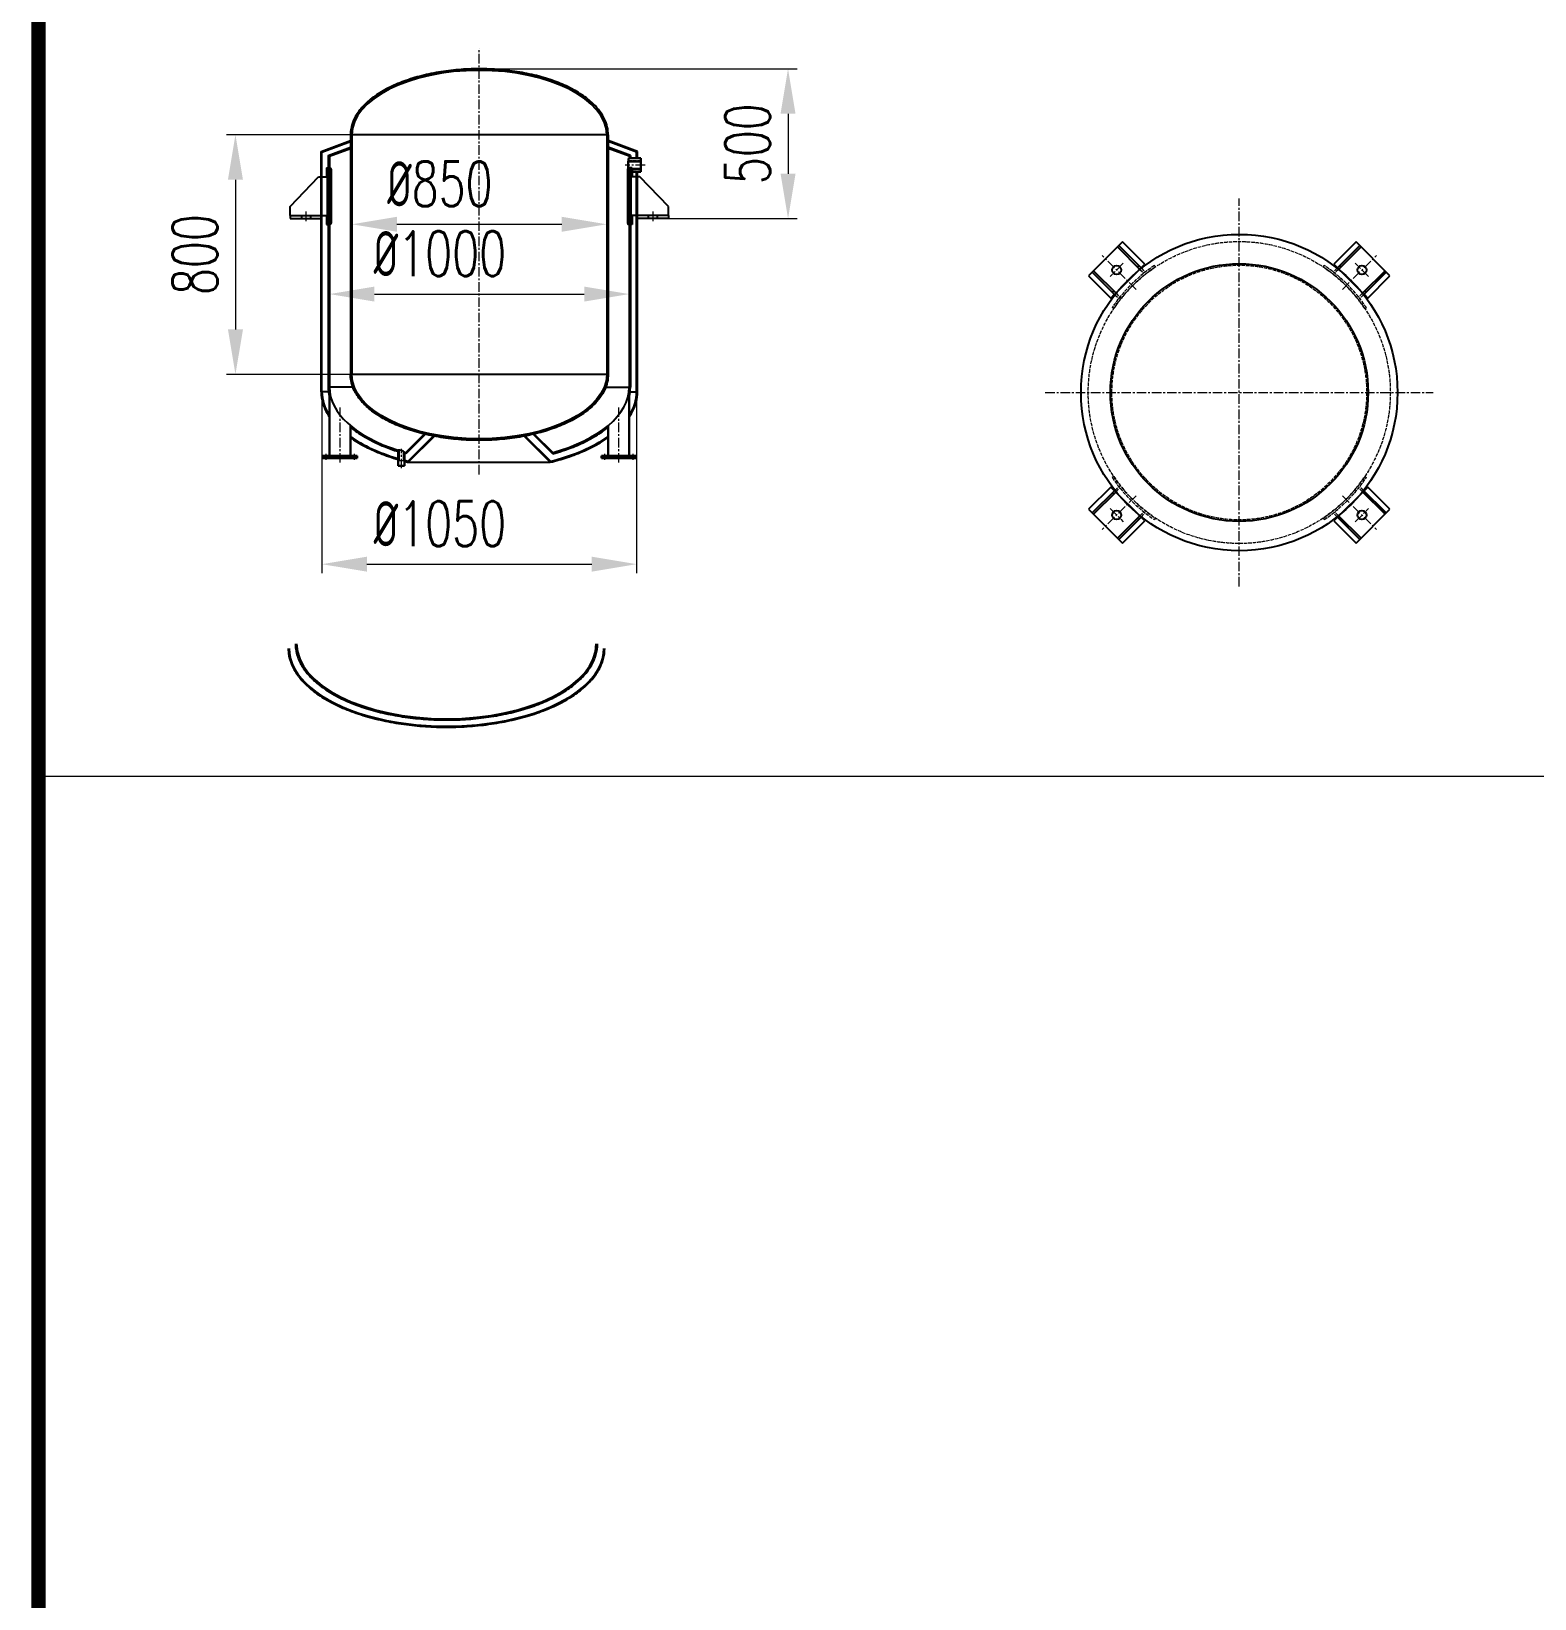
# Model space of a CAD drawing. Header units: inches. Extents: x -169 to 133840, y -13253 to 11464.
# Drawn here: x 110392 to 115408, y 849 to 6081 of the extents above; entities that cross this region are included whole.
import ezdxf

# ---------------------------------------------------------------- set-up
doc = ezdxf.new("R2010")
doc.units = ezdxf.units.IN
doc.header["$MEASUREMENT"] = 0
for name, pattern in [('ACAD_ISO02W100', [15, 12, -3]), ('CENTER', [50.8, 31.75, -6.35, 6.35, -6.35]), ('DASHED2', [9.525, 6.35, -3.175])]:
    doc.linetypes.add(name, pattern=pattern)
for name, color, linetype, lineweight in [('00', 93, 'Continuous', 25), ('1', 1, 'Continuous', 15), ('cc', 93, 'Continuous', 15), ('lk', 7, 'Continuous', 30), ('中心线', 1, 'CENTER', 18), ('虚线', 4, 'ACAD_ISO02W100', 18), ('轮廓线', 7, 'Continuous', 30)]:
    doc.layers.add(name, color=color, linetype=linetype, lineweight=lineweight)
doc.styles.add('style1', font='txt.shx', dxfattribs={"width": 0.7})
doc.dimstyles.new('iso-025', dxfattribs={"dimscale": 60, "dimtxt": 2.5, "dimasz": 2.5, "dimexe": 0.5, "dimexo": 0, "dimgap": 1, "dimtad": 1, "dimdec": 0, "dimdsep": 46, "dimtxsty": 'style1', "dimcen": 3, "dimclrd": 256, "dimclre": 256, "dimclrt": 256, "dimadec": 0, "dimazin": 2, "dimtfac": 1, "dimtdec": 0, "dimtmove": 0, "dimatfit": 0, "dimfxl": 0, "dimtolj": 1, "dimtzin": 0, "dimlwd": -1, "dimlwe": -1, "dimarcsym": 0})

# ---------------------------------------------------------------- blocks, each defined once
blk = doc.blocks.new('A$C669B3A0C')
for p, q in [((0, 184), (0, 6)), ((15.7, 190), (6, 190)), ((41.8, 160), (11.8, 160)), ((11.8, 30), (11.8, 160)), ((15.7, 190), (15.7, 160)), ((136.8, 60), (41.8, 160)), ((136.8, 30), (136.8, 60)), ((15.7, 0), (6, 0)), ((136.8, 30), (11.8, 30)), ((15.7, 30), (15.7, 0)), ((31.8, 30), (31.8, 20)), ((136.8, 20), (31.8, 20)), ((69.3, 30), (69.3, 20)), ((99.3, 30), (99.3, 20)), ((136.8, 30), (136.8, 20))]:
    blk.add_line(p, q)
at = {"linetype": 'DASHED2'}
blk.add_line((9.7, 190), (9.7, 0), dxfattribs=at)
for centre, start, end in [((6, 184), 90, 180), ((6, 6), 180, 270)]:
    blk.add_arc(centre, 6, start, end)
at = {"layer": '中心线'}
blk.add_line((84.3, 43.5), (84.3, 7.9), dxfattribs=at)
blk = doc.blocks.new('*D166')
at = {"layer": 'cc'}
for p, q in [((111886.4, 5955.5), (112946.6, 5955.5)), ((112916.6, 5805.5), (112916.6, 5605.5)), ((112516.6, 5455.5), (112946.6, 5455.5))]:
    blk.add_line(p, q, dxfattribs=at)
for points in [[(112891.6, 5805.5), (112941.6, 5805.5), (112916.6, 5955.5)], [(112891.6, 5605.5), (112941.6, 5605.5), (112916.6, 5455.5)]]:
    blk.add_solid(points, dxfattribs=at)
at = {"layer": 'Defpoints', "color": 0}
for p in [(111886.4, 5955.5), (112516.6, 5455.5), (112916.6, 5455.5)]:
    blk.add_point(p, dxfattribs=at)
at = {"layer": 'cc', "insert": (112781.6, 5705.5), "char_height": 150, "attachment_point": 5, "rotation": 90, "style": 'style1'}
blk.add_mtext('\\A1;500', dxfattribs=at)
blk = doc.blocks.new('*D163')
at = {"layer": 'cc'}
for p, q in [((111386.4, 5191.7), (111386.4, 5233.7)), ((112386.4, 5191.7), (112386.4, 5233.7)), ((111536.4, 5203.7), (112236.4, 5203.7))]:
    blk.add_line(p, q, dxfattribs=at)
for points in [[(111536.4, 5228.7), (111536.4, 5178.7), (111386.4, 5203.7)], [(112236.4, 5228.7), (112236.4, 5178.7), (112386.4, 5203.7)]]:
    blk.add_solid(points, dxfattribs=at)
at = {"layer": 'Defpoints', "color": 0}
for p in [(111386.4, 5191.7), (112386.4, 5203.7), (112386.4, 5191.7)]:
    blk.add_point(p, dxfattribs=at)
at = {"layer": 'cc', "insert": (111754.9, 5338.7), "char_height": 150, "attachment_point": 5, "style": 'style1'}
blk.add_mtext('\\A1;{\\Fisocp.shx|c0;%%C}1000', dxfattribs=at)
blk = doc.blocks.new('*D165')
at = {"layer": 'cc'}
for p, q in [((111456.4, 5735.5), (111042.8, 5735.5)), ((111072.8, 5585.5), (111072.8, 5085.5)), ((111456.4, 4935.5), (111042.8, 4935.5))]:
    blk.add_line(p, q, dxfattribs=at)
for points in [[(111047.8, 5585.5), (111097.8, 5585.5), (111072.8, 5735.5)], [(111047.8, 5085.5), (111097.8, 5085.5), (111072.8, 4935.5)]]:
    blk.add_solid(points, dxfattribs=at)
at = {"layer": 'Defpoints', "color": 0}
for p in [(111456.4, 5735.5), (111072.8, 4935.5), (111456.4, 4935.5)]:
    blk.add_point(p, dxfattribs=at)
at = {"layer": 'cc', "insert": (110937.8, 5335.5), "char_height": 150, "attachment_point": 5, "rotation": 90, "style": 'style1'}
blk.add_mtext('\\A1;800', dxfattribs=at)
blk = doc.blocks.new('*D162')
at = {"layer": 'cc'}
for p, q in [((111461.4, 5424.7), (111461.4, 5466.7)), ((112311.4, 5424.7), (112311.4, 5466.7)), ((111611.4, 5436.7), (112161.4, 5436.7))]:
    blk.add_line(p, q, dxfattribs=at)
for points in [[(111611.4, 5461.7), (111611.4, 5411.7), (111461.4, 5436.7)], [(112161.4, 5461.7), (112161.4, 5411.7), (112311.4, 5436.7)]]:
    blk.add_solid(points, dxfattribs=at)
at = {"layer": 'Defpoints', "color": 0}
for p in [(111461.4, 5424.7), (112311.4, 5436.7), (112311.4, 5424.7)]:
    blk.add_point(p, dxfattribs=at)
at = {"layer": 'cc', "insert": (111754.9, 5571.7), "char_height": 150, "attachment_point": 5, "style": 'style1'}
blk.add_mtext('\\A1;{\\Fisocp.shx|c0;%%C}850', dxfattribs=at)
blk = doc.blocks.new('*D171')
at = {"layer": 'cc'}
for p, q in [((111361.4, 4899.6), (111361.4, 4272.1)), ((112411.4, 4892.3), (112411.4, 4272.1)), ((111511.4, 4302.1), (112261.4, 4302.1))]:
    blk.add_line(p, q, dxfattribs=at)
for points in [[(111511.4, 4327.1), (111511.4, 4277.1), (111361.4, 4302.1)], [(112261.4, 4327.1), (112261.4, 4277.1), (112411.4, 4302.1)]]:
    blk.add_solid(points, dxfattribs=at)
at = {"layer": 'Defpoints', "color": 0}
for p in [(111361.4, 4899.6), (112411.4, 4892.3), (112411.4, 4302.1)]:
    blk.add_point(p, dxfattribs=at)
at = {"layer": 'cc', "insert": (111754.9, 4437.1), "char_height": 150, "attachment_point": 5, "style": 'style1'}
blk.add_mtext('\\A1;{\\Fisocp.shx|c0;%%C}1050', dxfattribs=at)

msp = doc.modelspace()

# ---------------------------------------------------------------- linework, layer by layer
for p, q in [((111358.4, 5679.9), (111456.4, 5716.4)), ((111361.4, 5677.8), (111456.4, 5713.2)), ((111456.4, 5735.5), (111456.4, 4935.5)), ((112316.4, 5735.5), (111456.4, 5735.5)), ((111461.4, 5735.5), (111461.4, 4935.5)), ((112311.4, 5735.5), (112311.4, 4935.5)), ((112316.4, 5735.5), (112316.4, 4935.5)), ((112414.4, 5679.9), (112316.4, 5716.4)), ((112411.4, 5677.8), (112316.4, 5713.2)), ((111358.4, 4877.5), (111358.4, 5679.9)), ((111361.4, 4877.5), (111361.4, 5677.8)), ((111382.4, 5666.4), (111456.4, 5694)), ((111382.4, 5666.4), (111382.4, 4892.5)), ((111386.4, 5663.7), (111456.4, 5689.7)), ((111386.4, 5663.7), (111386.4, 4892.5)), ((112390.4, 5666.4), (112316.4, 5694)), ((112386.4, 5663.7), (112316.4, 5689.7)), ((112386.4, 5663.7), (112386.4, 5656.9)), ((112390.4, 5666.4), (112390.4, 5656.9)), ((112411.4, 5656.9), (112411.4, 5677.8)), ((112414.4, 5656.9), (112414.4, 5679.9)), ((112386.4, 5612), (112386.4, 4892.5)), ((112390.4, 5612), (112390.4, 4892.5)), ((112411.4, 4877.5), (112411.4, 5612)), ((112414.4, 4877.5), (112414.4, 5612)), ((114032.4, 5378), (113919.3, 5264.8)), ((114020.1, 5365.6), (113931.7, 5277.2)), ((114015.8, 5361.4), (114090.9, 5286.2)), ((114020.1, 5365.6), (114095.6, 5290)), ((114106.7, 5303.7), (114032.4, 5378)), ((114811.9, 5378), (114737.6, 5303.7)), ((114824.3, 5365.6), (114748.7, 5290)), ((114828.5, 5361.4), (114753.4, 5286.2)), ((114925, 5264.8), (114811.9, 5378)), ((114912.7, 5277.2), (114824.3, 5365.6)), ((114010.2, 5207.2), (114090.1, 5287.1)), ((114087.2, 5298.4), (114083, 5294.2)), ((114094.3, 5291.3), (114106.7, 5303.7)), ((114737.6, 5303.7), (114750, 5291.3)), ((114754.3, 5287.1), (114834.2, 5207.2)), ((114757.1, 5298.4), (114761.3, 5294.2)), ((114757.1, 5298.4), (114761.3, 5294.2)), ((113919.3, 5264.8), (113993.5, 5190.6)), ((113931.7, 5277.2), (114007.2, 5201.6)), ((113935.9, 5281.5), (114011, 5206.3)), ((114908.4, 5281.5), (114833.3, 5206.3)), ((114912.7, 5277.2), (114837.1, 5201.6)), ((114850.8, 5190.6), (114925, 5264.8)), ((113993.5, 5190.6), (114005.9, 5203)), ((113998.8, 5210), (114003.1, 5214.3)), ((113998.8, 5210), (114003.1, 5214.3)), ((114838.4, 5203), (114850.8, 5190.6)), ((114845.5, 5210), (114841.2, 5214.3)), ((112316.4, 4935.5), (111456.4, 4935.5)), ((111383.3, 4877.5), (111358.4, 4877.5)), ((111464.7, 4892.5), (111382.4, 4892.5)), ((112308.2, 4892.5), (112390.4, 4892.5)), ((112389.6, 4877.5), (112414.4, 4877.5)), ((111703, 4736.4), (111641.2, 4674.6)), ((111706.4, 4735.6), (111641.3, 4670.5)), ((111732.9, 4729.9), (111648.7, 4645.7)), ((111736.4, 4729.2), (111649.6, 4642.4)), ((112036.4, 4729.2), (112123.3, 4642.4)), ((112040, 4729.9), (112124.2, 4645.7)), ((112066.4, 4735.6), (112131.6, 4670.5)), ((112069.9, 4736.4), (112131.7, 4674.6)), ((111369.9, 4655.5), (111369.9, 4663.5)), ((111378.9, 4655.5), (111378.9, 4663.5)), ((111463.9, 4655.5), (111463.9, 4663.5)), ((111472.9, 4655.5), (111472.9, 4663.5)), ((112134.9, 4671.4), (112134.9, 4671.4)), ((112299.9, 4655.5), (112299.9, 4663.5)), ((112308.9, 4655.5), (112308.9, 4663.5)), ((112393.9, 4655.5), (112393.9, 4663.5)), ((112402.9, 4655.5), (112402.9, 4663.5)), ((111649.6, 4642.4), (112123.3, 4642.4)), ((113993.5, 4559.6), (113919.3, 4485.4)), ((114005.9, 4547.2), (113993.5, 4559.6)), ((114850.8, 4559.6), (114838.4, 4547.2)), ((114925, 4485.4), (114850.8, 4559.6)), ((113931.7, 4473), (114007.2, 4548.6)), ((113935.9, 4468.8), (114011, 4543.9)), ((113998.8, 4540.2), (114003.1, 4535.9)), ((114090.1, 4463.1), (114010.2, 4543)), ((114834.2, 4543), (114754.3, 4463.1)), ((114908.4, 4468.8), (114833.3, 4543.9)), ((114912.7, 4473), (114837.1, 4548.6)), ((114845.5, 4540.2), (114841.2, 4535.9)), ((114845.5, 4540.2), (114841.2, 4535.9)), ((113919.3, 4485.4), (114032.4, 4372.2)), ((113931.7, 4473), (114020.1, 4384.6)), ((114015.8, 4388.9), (114090.9, 4464)), ((114020.1, 4384.6), (114095.6, 4460.2)), ((114087.2, 4451.8), (114083, 4456)), ((114087.2, 4451.8), (114083, 4456)), ((114106.7, 4446.5), (114094.3, 4458.9)), ((114750, 4458.9), (114737.6, 4446.5)), ((114824.3, 4384.6), (114748.7, 4460.2)), ((114828.5, 4388.9), (114753.4, 4464)), ((114757.1, 4451.8), (114761.3, 4456)), ((114811.9, 4372.2), (114925, 4485.4)), ((114824.3, 4384.6), (114912.7, 4473)), ((114032.4, 4372.2), (114106.7, 4446.5)), ((114737.6, 4446.5), (114811.9, 4372.2))]:
    msp.add_line(p, q)
for centre, radius in [((114422.2, 4875.1), 528), ((114422.2, 4875.1), 430), ((114013, 5284.3), 15), ((114831.3, 5284.3), 15), ((114013, 4465.9), 15), ((114831.3, 4465.9), 15)]:
    msp.add_circle(centre, radius)
msp.add_arc((111618, 4651.3), 31.1, 52.0875, 94.0394)
for centre, major_axis, ratio, start_param, end_param in [((111886.4, 5735.5), (-425, 0), 0.505882, 3.141593, 6.283185), ((111886.4, 4877.5), (-525, 0), 0.495238, 0, 0.309845), ((111886.4, 4892.5), (500, 0), 0.5, 3.141593, 4.140407), ((111886.4, 4892.5), (500, 0), 0.5, 5.217368, 6.283185), ((111886.4, 4877.5), (-525, 0), 0.495238, 2.831748, 3.141593), ((111886.4, 4877.5), (-525, 0), 0.495238, 0.611047, 1.029177), ((111886.4, 4877.5), (-525, 0), 0.495238, 2.033608, 2.530545), ((111886.4, 4892.5), (500, 0), 0.5, 4.190291, 4.20741), ((111886.4, 4877.5), (-525, 0), 0.495238, 1.075886, 1.107985), ((111776.9, 4036.1), (500, 0), 0.5, 3.141593, 6.283185), ((111776.9, 4021.1), (-525, 0), 0.495238, 0, 3.141593)]:
    msp.add_ellipse(centre, major_axis=major_axis, ratio=ratio, start_param=start_param, end_param=end_param)
at = {"extrusion": (0, 0, -1)}
msp.add_ellipse((111886.4, 4935.5), major_axis=(-425, 0), ratio=0.505882, start_param=3.141593, end_param=6.283185, dxfattribs=at)
for points, knots in [([(112316.4, 5735.5), (112316.4, 5737.5), (112316.4, 5739.5), (112315.8, 5750.4), (112314.3, 5759.4), (112309.1, 5777.1), (112305.5, 5785.8), (112296.3, 5802.9), (112290.7, 5811.3), (112277.6, 5827.6), (112270.1, 5835.6), (112250.5, 5853.5), (112237.6, 5863.4), (112209, 5881.8), (112193.2, 5890.4), (112159.2, 5906.2), (112141, 5913.4), (112102.5, 5926.2), (112082.3, 5931.8), (112040.3, 5941.3), (112018.6, 5945.2), (111974.2, 5951.2), (111951.5, 5953.3), (111905.8, 5955.6), (111882.7, 5955.8), (111836.9, 5954.4), (111814.1, 5952.7), (111769.3, 5947.5), (111747.3, 5944.1), (111704.7, 5935.3), (111684, 5930.1), (111644.7, 5918), (111626, 5911.2), (111590.9, 5896), (111574.5, 5887.7), (111544.6, 5869.8), (111531, 5860.2), (111507, 5840.1), (111496.6, 5829.5), (111479.2, 5807.4), (111472.2, 5796), (111463, 5775.2), (111460.2, 5766), (111457.1, 5749.6), (111456.4, 5742.6), (111456.4, 5735.5)], [3.141593, 3.141593, 3.141593, 3.141593, 3.168135, 3.168135, 3.287763, 3.287763, 3.407391, 3.407391, 3.527018, 3.527018, 3.646646, 3.646646, 3.807798, 3.807798, 3.968949, 3.968949, 4.130101, 4.130101, 4.291252, 4.291252, 4.452403, 4.452403, 4.613555, 4.613555, 4.774706, 4.774706, 4.935858, 4.935858, 5.097009, 5.097009, 5.258161, 5.258161, 5.419312, 5.419312, 5.580464, 5.580464, 5.741615, 5.741615, 5.902766, 5.902766, 6.063918, 6.063918, 6.189016, 6.189016, 6.283185, 6.283185, 6.283185, 6.283185]), ([(112316.4, 4935.5), (112316.4, 4933.5), (112316.4, 4931.5), (112315.8, 4920.6), (112314.3, 4911.6), (112309.1, 4894), (112305.5, 4885.2), (112296.3, 4868.1), (112290.7, 4859.7), (112277.6, 4843.4), (112270.1, 4835.4), (112250.5, 4817.5), (112237.6, 4807.6), (112209, 4789.2), (112193.2, 4780.6), (112159.2, 4764.8), (112141, 4757.6), (112102.5, 4744.8), (112082.3, 4739.2), (112040.3, 4729.7), (112018.6, 4725.8), (111974.2, 4719.8), (111951.5, 4717.7), (111905.8, 4715.4), (111882.7, 4715.2), (111836.9, 4716.6), (111814.1, 4718.3), (111769.3, 4723.5), (111747.3, 4726.9), (111704.7, 4735.7), (111684, 4740.9), (111644.7, 4753), (111626, 4759.9), (111590.9, 4775), (111574.5, 4783.3), (111544.6, 4801.2), (111531, 4810.8), (111507, 4830.9), (111496.6, 4841.5), (111479.2, 4863.6), (111472.2, 4875), (111463, 4895.8), (111460.2, 4905), (111457.1, 4921.4), (111456.4, 4928.4), (111456.4, 4935.5)], [3.141593, 3.141593, 3.141593, 3.141593, 3.168135, 3.168135, 3.287763, 3.287763, 3.407391, 3.407391, 3.527018, 3.527018, 3.646646, 3.646646, 3.807798, 3.807798, 3.968949, 3.968949, 4.130101, 4.130101, 4.291252, 4.291252, 4.452403, 4.452403, 4.613555, 4.613555, 4.774706, 4.774706, 4.935858, 4.935858, 5.097009, 5.097009, 5.258161, 5.258161, 5.419312, 5.419312, 5.580464, 5.580464, 5.741615, 5.741615, 5.902766, 5.902766, 6.063918, 6.063918, 6.189016, 6.189016, 6.283185, 6.283185, 6.283185, 6.283185]), ([(111358.4, 4877.5), (111358.4, 4869.2), (111359.2, 4861), (111362.3, 4844.6), (111364.6, 4836.4), (111372.3, 4816.2), (111378.6, 4804.4), (111386.4, 4792.8)], [0, 0, 0, 0, 0.0931267, 0.0931267, 0.1862534, 0.1862534, 0.3249822, 0.3249822, 0.3249822, 0.3249822]), ([(111382.4, 4892.5), (111382.4, 4884.6), (111383.2, 4876.6), (111385.2, 4865.9), (111385.8, 4863.2), (111386.4, 4860.4)], [3.1415927, 3.1415927, 3.1415927, 3.1415927, 3.2340146, 3.2340146, 3.266251, 3.266251, 3.266251, 3.266251]), ([(112386.4, 4860.4), (112389.1, 4870.9), (112390.4, 4881.4), (112390.4, 4892.1), (112390.4, 4892.3), (112390.4, 4892.5)], [6.1585279, 6.1585279, 6.1585279, 6.1585279, 6.2810683, 6.2810683, 6.2831853, 6.2831853, 6.2831853, 6.2831853]), ([(112386.4, 4792.8), (112389.1, 4796.8), (112391.7, 4800.8), (112400.8, 4816.8), (112406, 4829), (112412.8, 4853.3), (112414.4, 4865.4), (112414.4, 4877.5)], [2.8166122, 2.8166122, 2.8166122, 2.8166122, 2.8642433, 2.8642433, 3.0051902, 3.0051902, 3.1415926, 3.1415926, 3.1415926, 3.1415926]), ([(111456.4, 4759.7), (111461.8, 4755.3), (111467.5, 4750.9), (111486.9, 4736.9), (111501.8, 4727.7), (111534, 4710.3), (111551.3, 4702.2), (111584.3, 4688.8), (111599.8, 4683.2), (111615.8, 4678.1)], [3.6870052, 3.6870052, 3.6870052, 3.6870052, 3.7485269, 3.7485269, 3.8892236, 3.8892236, 4.0299204, 4.0299204, 4.143302, 4.143302, 4.143302, 4.143302]), ([(111456.4, 4724.7), (111470, 4715.2), (111484.9, 4706.1), (111517.8, 4688.6), (111536, 4680.2), (111574.4, 4664.8), (111594.7, 4657.8), (111615.8, 4651.6)], [0.6167278, 0.6167278, 0.6167278, 0.6167278, 0.7500408, 0.7500408, 0.8909876, 0.8909876, 1.0310731, 1.0310731, 1.0310731, 1.0310731]), ([(112123.3, 4642.4), (112142.5, 4647.2), (112161.1, 4652.5), (112199.5, 4665.2), (112219.1, 4672.8), (112256.1, 4689.1), (112273.4, 4698), (112298.9, 4713), (112307.9, 4718.7), (112316.4, 4724.7)], [2.0373372, 2.0373372, 2.0373372, 2.0373372, 2.1595092, 2.1595092, 2.300456, 2.300456, 2.4414028, 2.4414028, 2.524866, 2.524866, 2.524866, 2.524866]), ([(112131.6, 4670.5), (112142.4, 4673.5), (112153, 4676.7), (112183, 4686.6), (112201.8, 4693.8), (112237.1, 4709.5), (112253.7, 4717.9), (112284.4, 4735.9), (112298.5, 4745.5), (112313, 4756.9), (112314.7, 4758.3), (112316.4, 4759.7)], [5.2223366, 5.2223366, 5.2223366, 5.2223366, 5.2961911, 5.2961911, 5.4368878, 5.4368878, 5.5775846, 5.5775846, 5.7182813, 5.7182813, 5.7377718, 5.7377718, 5.7377718, 5.7377718]), ([(111272.9, 4036.1), (111272.9, 4028.1), (111273.7, 4020.2), (111276.6, 4004.4), (111278.8, 3996.5), (111286.1, 3976.9), (111292.2, 3965.2), (111307.6, 3942.5), (111316.8, 3931.5), (111338.2, 3910.2), (111350.4, 3900), (111377.4, 3880.5), (111392.3, 3871.2), (111424.5, 3853.9), (111441.8, 3845.8), (111478.4, 3830.9), (111497.8, 3824.1), (111538.2, 3812), (111559.2, 3806.6), (111602.6, 3797.4), (111624.9, 3793.6), (111670.5, 3787.5), (111693.6, 3785.3), (111740.4, 3782.5), (111764, 3781.9), (111811, 3782.4), (111834.5, 3783.4), (111881, 3787.2), (111904, 3789.9), (111949, 3797), (111971, 3801.3), (112013.5, 3811.4), (112034.1, 3817.2), (112073.5, 3830.2), (112092.3, 3837.4), (112127.6, 3853), (112144.2, 3861.5), (112174.9, 3879.5), (112189, 3889.1), (112214.5, 3909.1), (112225.8, 3919.6), (112245.4, 3941.4), (112253.7, 3952.6), (112267.2, 3975.6), (112272.3, 3987.4), (112279.1, 4011.3), (112280.9, 4023.4), (112280.9, 4035.7), (112280.9, 4035.9), (112280.9, 4036.1)], [3.141593, 3.141593, 3.141593, 3.141593, 3.234015, 3.234015, 3.326437, 3.326437, 3.467133, 3.467133, 3.60783, 3.60783, 3.748527, 3.748527, 3.889224, 3.889224, 4.02992, 4.02992, 4.170617, 4.170617, 4.311314, 4.311314, 4.452011, 4.452011, 4.592707, 4.592707, 4.733404, 4.733404, 4.874101, 4.874101, 5.014798, 5.014798, 5.155494, 5.155494, 5.296191, 5.296191, 5.436888, 5.436888, 5.577585, 5.577585, 5.718281, 5.718281, 5.858978, 5.858978, 5.999675, 5.999675, 6.140372, 6.140372, 6.281068, 6.281068, 6.283185, 6.283185, 6.283185, 6.283185]), ([(111248.9, 4021.1), (111248.9, 4012.8), (111249.7, 4004.5), (111252.8, 3988.1), (111255.1, 3979.9), (111262.9, 3959.6), (111269.3, 3947.5), (111285.4, 3924.1), (111295.1, 3912.6), (111317.6, 3890.6), (111330.4, 3880), (111358.9, 3859.8), (111374.5, 3850.2), (111408.3, 3832.2), (111426.5, 3823.8), (111465.1, 3808.4), (111485.4, 3801.3), (111527.9, 3788.7), (111550.1, 3783.2), (111595.7, 3773.7), (111619.2, 3769.7), (111667.1, 3763.5), (111691.4, 3761.2), (111740.6, 3758.4), (111765.3, 3757.8), (111814.8, 3758.4), (111839.5, 3759.6), (111888.3, 3763.7), (111912.4, 3766.5), (111959.6, 3773.9), (111982.6, 3778.5), (112027.3, 3789.1), (112048.8, 3795.2), (112090, 3808.8), (112109.7, 3816.3), (112146.6, 3832.7), (112163.9, 3841.5), (112195.9, 3860.3), (112210.6, 3870.3), (112237, 3891.2), (112248.8, 3902.1), (112269.1, 3924.7), (112277.6, 3936.4), (112291.4, 3960.3), (112296.5, 3972.5), (112303.3, 3996.9), (112304.9, 4009), (112304.9, 4021.1)], [0, 0, 0, 0, 0.093127, 0.093127, 0.186253, 0.186253, 0.3272, 0.3272, 0.468147, 0.468147, 0.609094, 0.609094, 0.750041, 0.750041, 0.890988, 0.890988, 1.031934, 1.031934, 1.172881, 1.172881, 1.313828, 1.313828, 1.454775, 1.454775, 1.595722, 1.595722, 1.736669, 1.736669, 1.877615, 1.877615, 2.018562, 2.018562, 2.159509, 2.159509, 2.300456, 2.300456, 2.441403, 2.441403, 2.58235, 2.58235, 2.723296, 2.723296, 2.864243, 2.864243, 3.00519, 3.00519, 3.141593, 3.141593, 3.141593, 3.141593])]:
    msp.add_open_spline(points, degree=3, knots=knots)
for points in [[(111637.1, 4671.6), (111638.5, 4671.2), (111639.9, 4670.9), (111641.3, 4670.5)], [(111637.1, 4645.6), (111641.2, 4644.5), (111645.4, 4643.4), (111649.6, 4642.4)]]:
    msp.add_open_spline(points, degree=3)
at = {"layer": '00', "color": 7, "const_width": 48}
msp.add_lwpolyline([(133815.8, -7760.9), (133815.8, 9459.1), (110415.8, 9459.1), (110415.8, -7760.9), (133815.8, -7760.9)], dxfattribs=at)
at = {"layer": '1'}
for p, q in [((111615.8, 4647.7), (111637.1, 4647.7)), ((111616.8, 4647.7), (111616.8, 4630.5)), ((111636.1, 4647.7), (111636.1, 4630.5))]:
    msp.add_line(p, q, dxfattribs=at)
at = {"layer": '1', "ltscale": 2.5}
msp.add_line((110415.8, 3595), (133815.8, 3595), dxfattribs=at)
at = {"layer": 'lk'}
for p, q in [((111615.8, 4682.3), (111615.8, 4630.5)), ((111618.3, 4682.4), (111618.3, 4647.7)), ((111634.6, 4677.6), (111634.6, 4647.7)), ((111637.1, 4675.8), (111637.1, 4630.5)), ((111637.1, 4630.5), (111615.8, 4630.5))]:
    msp.add_line(p, q, dxfattribs=at)
at = {"layer": '中心线'}
for p, q in [((111886.4, 4601.9), (111886.4, 6025)), ((112439.5, 5634.4), (112373.1, 5634.4)), ((114422.2, 4227.9), (114422.2, 5522.3)), ((114077.7, 5219.5), (113964.5, 5332.7)), ((114035.1, 5306.4), (113990.9, 5262.2)), ((114766.6, 5219.5), (114879.8, 5332.7)), ((114853.4, 5262.2), (114809.2, 5306.4)), ((113775, 4875.1), (115069.3, 4875.1)), ((111421.4, 4825.4), (111421.4, 4638.6)), ((112351.4, 4825.4), (112351.4, 4638.6)), ((111374.4, 4670.1), (111374.4, 4650.6)), ((111468.4, 4670.1), (111468.4, 4650.6)), ((111626.4, 4622.4), (111626.4, 4687.1)), ((112304.4, 4670.1), (112304.4, 4650.6)), ((112398.4, 4670.1), (112398.4, 4650.6)), ((114077.7, 4530.7), (113964.5, 4417.5)), ((114766.6, 4530.7), (114879.8, 4417.5)), ((113990.9, 4488), (114035.1, 4443.8)), ((114809.2, 4443.8), (114853.4, 4488))]:
    msp.add_line(p, q, dxfattribs=at)
at = {"layer": '虚线'}
for p, q in [((112384, 5649.9), (112425.4, 5649.9)), ((112384, 5619), (112425.4, 5619)), ((114090.9, 5286.2), (114103.7, 5273.5)), ((114095.6, 5290), (114108.4, 5277.2)), ((114142.2, 5294.2), (114138.8, 5299.2)), ((114702.2, 5294.2), (114705.5, 5299.2)), ((114748.7, 5290), (114735.9, 5277.2)), ((114753.4, 5286.2), (114740.6, 5273.5)), ((114007.2, 5201.6), (114020.1, 5188.8)), ((114011, 5206.3), (114023.8, 5193.6)), ((114833.3, 5206.3), (114820.5, 5193.6)), ((114837.1, 5201.6), (114824.3, 5188.8)), ((114003.1, 5155.1), (113998.1, 5158.4)), ((114841.3, 5155.1), (114846.2, 5158.4)), ((114003.1, 4595.1), (113998.1, 4591.8)), ((114007.2, 4548.6), (114020.1, 4561.4)), ((114011, 4543.9), (114023.8, 4556.6)), ((114833.3, 4543.9), (114820.5, 4556.6)), ((114837.1, 4548.6), (114824.3, 4561.4)), ((114841.3, 4595.1), (114846.2, 4591.8)), ((114090.9, 4464), (114103.7, 4476.7)), ((114095.6, 4460.2), (114108.4, 4473)), ((114142.2, 4456), (114138.8, 4451)), ((114702.2, 4456), (114705.5, 4451)), ((114748.7, 4460.2), (114735.9, 4473)), ((114753.4, 4464), (114740.6, 4476.7))]:
    msp.add_line(p, q, dxfattribs=at)
for radius in [504, 425]:
    msp.add_circle((114422.2, 4875.1), radius, dxfattribs=at)
for centre, radius, start, end in [((114422.9, 4874.4), 511, 123.7695, 146.2305), ((114422.9, 4874.4), 505, 123.7695, 146.2305), ((114421.5, 4874.4), 505, 33.7695, 56.2305), ((114421.5, 4874.4), 511, 33.7695, 56.2305), ((114422.9, 4875.8), 511, 213.7695, 236.2305), ((114422.9, 4875.8), 505, 213.7695, 236.2305), ((114421.5, 4875.8), 505, 303.7695, 326.2305), ((114421.5, 4875.8), 511, 303.7695, 326.2305)]:
    msp.add_arc(centre, radius, start, end, dxfattribs=at)
at = {"layer": '轮廓线'}
for p, q in [((112385.4, 5656.9), (112425.4, 5656.9)), ((112425.4, 5656.9), (112425.4, 5612)), ((112425.4, 5646.8), (112383.5, 5646.8)), ((112425.4, 5622.1), (112383.5, 5622.1)), ((112425.4, 5612), (112385.4, 5612)), ((111386.4, 4885.2), (111386.4, 4663.5)), ((112386.4, 4885.2), (112386.4, 4663.5)), ((111456.4, 4764.9), (111456.4, 4663.5)), ((112316.4, 4764.9), (112316.4, 4663.5)), ((111363.9, 4663.5), (111478.9, 4663.5)), ((111363.9, 4663.5), (111363.9, 4655.5)), ((111478.9, 4655.5), (111478.9, 4663.5)), ((112293.9, 4655.5), (112293.9, 4663.5)), ((112408.9, 4663.5), (112293.9, 4663.5)), ((112408.9, 4663.5), (112408.9, 4655.5)), ((111363.9, 4655.5), (111478.9, 4655.5)), ((112408.9, 4655.5), (112293.9, 4655.5))]:
    msp.add_line(p, q, dxfattribs=at)
msp.add_arc((112475.3, 5634.4), 92.6, 165.9884, 194.0116, dxfattribs=at)

# ---------------------------------------------------------------- block references
at = {"xscale": -1}
msp.add_blockref('A$C669B3A0C', (111392.1, 5435.5), dxfattribs=at)
msp.add_blockref('A$C669B3A0C', (112380.8, 5435.5))

# ---------------------------------------------------------------- dimensions: what is measured, and where the dimension line sits
at = {"layer": 'cc'}
for base, p1, p2, picture, middle in [((112916.6, 5455.5), (111886.4, 5955.5), (112516.6, 5455.5), '*D166', (112781.6, 5705.5)), ((111072.8, 4935.5), (111456.4, 5735.5), (111456.4, 4935.5), '*D165', (110937.8, 5335.5))]:
    dim = msp.add_linear_dim(base=base, p1=p1, p2=p2, angle=90, dimstyle='iso-025', dxfattribs=at)
    dim.commit()
    dim.dimension.update_dxf_attribs({"geometry": picture, "text_midpoint": middle})
for base, p1, p2, picture, middle in [((112311.4, 5436.7), (111461.4, 5424.7), (112311.4, 5424.7), '*D162', (111754.9, 5436.7)), ((112386.4, 5203.7), (111386.4, 5191.7), (112386.4, 5191.7), '*D163', (111754.9, 5203.7)), ((112411.4, 4302.1), (111361.4, 4899.6), (112411.4, 4892.3), '*D171', (111754.9, 4302.1))]:
    dim = msp.add_linear_dim(base=base, p1=p1, p2=p2, text='{\\Fisocp.shx|c0;%%C}<>', dimstyle='iso-025', dxfattribs=at)
    dim.commit()
    dim.dimension.update_dxf_attribs({"geometry": picture, "text_midpoint": middle, "dimtype": 160})

doc.saveas('drawing.dxf')
